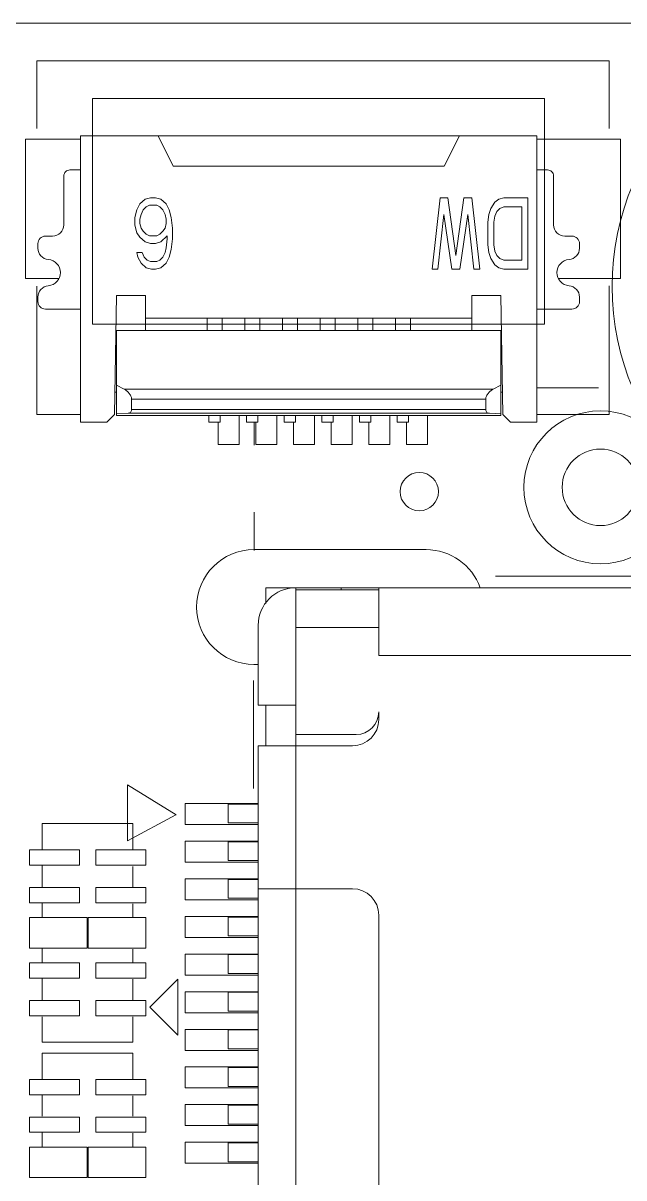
# Model space of a CAD drawing. Extents: x 14416 to 15769, y -3933 to -3562.
# Drawn here: x 14561.58 to 14569.55, y -3825.46 to -3810.12 of the extents above; entities that cross this region are included whole.
import ezdxf

# ---------------------------------------------------------------- set-up
doc = ezdxf.new("R2010")
doc.units = 0
doc.header["$LTSCALE"] = 3
doc.layers.get('0').update_dxf_attribs({"color": 2, "linetype": 'CONTINUOUS', "lineweight": 9})

msp = doc.modelspace()

# ---------------------------------------------------------------- linework, layer by layer
at = {"color": 7, "linetype": 'Continuous'}
for p, q in [((14574.899, -3810.123), (14489.899, -3810.123)), ((14562.339, -3815.423), (14562.339, -3811.623)), ((14562.339, -3811.623), (14568.399, -3811.623)), ((14563.369, -3811.623), (14563.569, -3812.023)), ((14567.169, -3812.023), (14567.369, -3811.623)), ((14568.399, -3815.423), (14568.399, -3811.623)), ((14562.119, -3812.803), (14562.119, -3812.153)), ((14562.199, -3812.073), (14562.339, -3812.073)), ((14563.569, -3812.023), (14567.169, -3812.023)), ((14568.539, -3812.073), (14568.399, -3812.073)), ((14568.619, -3812.153), (14568.619, -3812.803)), ((14563.199, -3812.464), (14563.268, -3812.443)), ((14563.268, -3812.443), (14563.337, -3812.443)), ((14563.337, -3812.443), (14563.406, -3812.464)), ((14567.006, -3813.393), (14567.112, -3812.443)), ((14567.112, -3812.443), (14567.218, -3812.443)), ((14567.218, -3812.443), (14567.324, -3813.211)), ((14567.324, -3813.211), (14567.43, -3812.443)), ((14567.43, -3812.443), (14567.536, -3812.443)), ((14567.536, -3812.443), (14567.642, -3813.393)), ((14567.894, -3812.464), (14567.96, -3812.443)), ((14567.96, -3812.443), (14568.279, -3812.443)), ((14568.279, -3812.443), (14568.279, -3813.393)), ((14563.06, -3812.706), (14563.088, -3812.605)), ((14563.088, -3812.605), (14563.129, -3812.524)), ((14563.129, -3812.524), (14563.199, -3812.464)), ((14563.171, -3812.605), (14563.143, -3812.666)), ((14563.212, -3812.565), (14563.171, -3812.605)), ((14563.254, -3812.544), (14563.212, -3812.565)), ((14563.351, -3812.544), (14563.254, -3812.544)), ((14563.392, -3812.565), (14563.351, -3812.544)), ((14563.434, -3812.605), (14563.392, -3812.565)), ((14563.406, -3812.464), (14563.476, -3812.524)), ((14563.462, -3812.666), (14563.434, -3812.605)), ((14563.476, -3812.524), (14563.517, -3812.605)), ((14563.517, -3812.605), (14563.545, -3812.706)), ((14567.762, -3812.666), (14567.788, -3812.585)), ((14567.788, -3812.585), (14567.841, -3812.504)), ((14567.841, -3812.504), (14567.894, -3812.464)), ((14567.907, -3812.585), (14567.868, -3812.625)), ((14567.96, -3812.565), (14567.907, -3812.585)), ((14567.96, -3812.565), (14568.199, -3812.565)), ((14568.199, -3812.565), (14568.199, -3813.272)), ((14563.06, -3812.807), (14563.06, -3812.706)), ((14563.143, -3812.666), (14563.129, -3812.726)), ((14563.129, -3812.726), (14563.129, -3812.787)), ((14563.476, -3812.726), (14563.462, -3812.666)), ((14563.476, -3812.787), (14563.476, -3812.726)), ((14563.545, -3812.706), (14563.559, -3812.848)), ((14567.165, -3812.666), (14567.085, -3813.393)), ((14567.271, -3813.393), (14567.165, -3812.666)), ((14567.483, -3812.666), (14567.377, -3813.393)), ((14567.563, -3813.393), (14567.483, -3812.666)), ((14567.748, -3812.767), (14567.762, -3812.666)), ((14567.748, -3813.07), (14567.748, -3812.767)), ((14567.841, -3812.686), (14567.828, -3812.767)), ((14567.828, -3813.07), (14567.828, -3812.767)), ((14567.868, -3812.625), (14567.841, -3812.686)), ((14563.088, -3812.908), (14563.06, -3812.807)), ((14563.129, -3812.969), (14563.088, -3812.908)), ((14563.129, -3812.787), (14563.143, -3812.848)), ((14563.143, -3812.848), (14563.171, -3812.888)), ((14563.171, -3812.888), (14563.212, -3812.928)), ((14563.392, -3812.928), (14563.434, -3812.888)), ((14563.434, -3812.888), (14563.462, -3812.848)), ((14563.462, -3812.848), (14563.476, -3812.787)), ((14563.559, -3812.848), (14563.559, -3812.989)), ((14561.774, -3813.114), (14561.774, -3813.053)), ((14561.874, -3812.953), (14561.969, -3812.953)), ((14563.199, -3813.03), (14563.129, -3812.969)), ((14563.268, -3813.05), (14563.199, -3813.03)), ((14563.212, -3812.928), (14563.254, -3812.949)), ((14563.254, -3812.949), (14563.351, -3812.949)), ((14563.337, -3813.05), (14563.268, -3813.05)), ((14563.406, -3813.03), (14563.337, -3813.05)), ((14563.351, -3812.949), (14563.392, -3812.928)), ((14563.489, -3812.949), (14563.406, -3813.03)), ((14563.476, -3813.11), (14563.489, -3812.989)), ((14563.489, -3812.989), (14563.489, -3812.949)), ((14563.559, -3812.989), (14563.545, -3813.131)), ((14567.762, -3813.171), (14567.748, -3813.07)), ((14567.828, -3813.07), (14567.841, -3813.151)), ((14568.769, -3812.953), (14568.864, -3812.953)), ((14568.964, -3813.053), (14568.964, -3813.114)), ((14563.102, -3813.232), (14563.088, -3813.171)), ((14563.088, -3813.171), (14563.157, -3813.171)), ((14563.157, -3813.171), (14563.185, -3813.232)), ((14563.434, -3813.232), (14563.462, -3813.171)), ((14563.462, -3813.171), (14563.476, -3813.11)), ((14563.545, -3813.131), (14563.517, -3813.232)), ((14567.788, -3813.252), (14567.762, -3813.171)), ((14567.841, -3813.151), (14567.868, -3813.211)), ((14567.868, -3813.211), (14567.907, -3813.252)), ((14563.143, -3813.313), (14563.102, -3813.232)), ((14563.212, -3813.373), (14563.143, -3813.313)), ((14563.185, -3813.232), (14563.226, -3813.272)), ((14563.282, -3813.393), (14563.212, -3813.373)), ((14563.226, -3813.272), (14563.268, -3813.292)), ((14563.268, -3813.292), (14563.351, -3813.292)), ((14563.406, -3813.373), (14563.337, -3813.393)), ((14563.351, -3813.292), (14563.392, -3813.272)), ((14563.392, -3813.272), (14563.434, -3813.232)), ((14563.476, -3813.313), (14563.406, -3813.373)), ((14563.517, -3813.232), (14563.476, -3813.313)), ((14567.841, -3813.333), (14567.788, -3813.252)), ((14567.894, -3813.373), (14567.841, -3813.333)), ((14567.96, -3813.393), (14567.894, -3813.373)), ((14567.907, -3813.252), (14567.96, -3813.272)), ((14568.199, -3813.272), (14567.96, -3813.272)), ((14563.337, -3813.393), (14563.282, -3813.393)), ((14567.085, -3813.393), (14567.006, -3813.393)), ((14567.377, -3813.393), (14567.271, -3813.393)), ((14567.642, -3813.393), (14567.563, -3813.393)), ((14568.279, -3813.393), (14567.96, -3813.393)), ((14561.774, -3813.823), (14561.774, -3813.762)), ((14562.818, -3813.743), (14562.79, -3815.323)), ((14563.204, -3813.743), (14562.818, -3813.743)), ((14563.204, -3813.743), (14563.204, -3814.208)), ((14567.534, -3813.743), (14567.534, -3814.208)), ((14567.919, -3813.743), (14567.534, -3813.743)), ((14567.947, -3815.323), (14567.919, -3813.743)), ((14568.964, -3813.762), (14568.964, -3813.823)), ((14561.874, -3813.923), (14562.339, -3813.923)), ((14568.399, -3813.923), (14568.864, -3813.923)), ((14567.534, -3814.043), (14563.204, -3814.043)), ((14564.019, -3814.208), (14564.019, -3814.043)), ((14564.219, -3814.043), (14564.219, -3814.208)), ((14564.519, -3814.208), (14564.519, -3814.043)), ((14564.719, -3814.043), (14564.719, -3814.208)), ((14565.019, -3814.208), (14565.019, -3814.043)), ((14565.219, -3814.043), (14565.219, -3814.208)), ((14565.519, -3814.208), (14565.519, -3814.043)), ((14565.719, -3814.043), (14565.719, -3814.208)), ((14566.019, -3814.208), (14566.019, -3814.043)), ((14566.219, -3814.043), (14566.219, -3814.208)), ((14566.519, -3814.208), (14566.519, -3814.043)), ((14566.719, -3814.043), (14566.719, -3814.208)), ((14562.818, -3814.208), (14562.818, -3815.336)), ((14567.919, -3814.208), (14562.818, -3814.208)), ((14567.919, -3815.336), (14567.919, -3814.208)), ((14562.806, -3814.454), (14562.818, -3814.454)), ((14567.919, -3814.454), (14567.932, -3814.454)), ((14562.818, -3815.024), (14562.796, -3815.024)), ((14562.918, -3814.984), (14562.818, -3814.934)), ((14567.819, -3814.984), (14562.918, -3814.984)), ((14567.919, -3814.934), (14567.819, -3814.984)), ((14567.942, -3815.024), (14567.919, -3815.024)), ((14563.018, -3815.121), (14563.018, -3815.257)), ((14563.018, -3815.121), (14567.719, -3815.121)), ((14567.719, -3815.257), (14567.719, -3815.121)), ((14562.79, -3815.323), (14562.689, -3815.423)), ((14562.971, -3815.307), (14562.818, -3815.312)), ((14567.919, -3815.336), (14562.818, -3815.336)), ((14562.971, -3815.307), (14567.767, -3815.307)), ((14567.719, -3815.257), (14563.018, -3815.257)), ((14564.044, -3815.336), (14564.044, -3815.423)), ((14564.194, -3815.423), (14564.194, -3815.336)), ((14564.544, -3815.336), (14564.544, -3815.423)), ((14564.694, -3815.423), (14564.694, -3815.336)), ((14565.044, -3815.336), (14565.044, -3815.423)), ((14565.194, -3815.423), (14565.194, -3815.336)), ((14565.544, -3815.336), (14565.544, -3815.423)), ((14565.694, -3815.423), (14565.694, -3815.336)), ((14566.044, -3815.336), (14566.044, -3815.423)), ((14566.194, -3815.423), (14566.194, -3815.336)), ((14566.544, -3815.336), (14566.544, -3815.423)), ((14566.694, -3815.423), (14566.694, -3815.336)), ((14567.919, -3815.312), (14567.767, -3815.307)), ((14568.049, -3815.423), (14567.947, -3815.323)), ((14562.339, -3815.423), (14562.689, -3815.423)), ((14564.194, -3815.423), (14564.044, -3815.423)), ((14564.694, -3815.423), (14564.544, -3815.423)), ((14565.194, -3815.423), (14565.044, -3815.423)), ((14565.694, -3815.423), (14565.544, -3815.423)), ((14566.194, -3815.423), (14566.044, -3815.423)), ((14566.694, -3815.423), (14566.544, -3815.423)), ((14568.049, -3815.423), (14568.399, -3815.423)), ((14564.799, -3817.832), (14564.799, -3817.623)), ((14576.399, -3817.623), (14564.799, -3817.623)), ((14565.099, -3817.623), (14565.099, -3817.635)), ((14565.199, -3817.623), (14565.199, -3832.623)), ((14565.199, -3817.653), (14566.299, -3817.653)), ((14565.798, -3817.623), (14565.798, -3817.653)), ((14566.299, -3817.623), (14566.299, -3818.523)), ((14564.699, -3818.123), (14564.699, -3819.183)), ((14566.299, -3818.153), (14565.199, -3818.153)), ((14576.399, -3818.523), (14566.299, -3818.523)), ((14564.699, -3819.183), (14565.199, -3819.183)), ((14564.799, -3819.723), (14564.799, -3819.183)), ((14566.299, -3819.373), (14566.299, -3819.273)), ((14565.999, -3819.573), (14565.199, -3819.573)), ((14564.699, -3819.723), (14564.699, -3830.523)), ((14565.949, -3819.723), (14564.699, -3819.723)), ((14564.299, -3820.498), (14564.299, -3820.748)), ((14564.699, -3820.498), (14564.299, -3820.498)), ((14564.299, -3820.748), (14564.699, -3820.748)), ((14564.299, -3820.998), (14564.299, -3821.248)), ((14564.699, -3820.998), (14564.299, -3820.998)), ((14564.299, -3821.248), (14564.699, -3821.248)), ((14564.299, -3821.498), (14564.299, -3821.748)), ((14564.699, -3821.498), (14564.299, -3821.498)), ((14565.949, -3821.623), (14564.699, -3821.623)), ((14564.299, -3821.748), (14564.699, -3821.748)), ((14566.299, -3828.273), (14566.299, -3821.973)), ((14564.299, -3821.998), (14564.299, -3822.248)), ((14564.699, -3821.998), (14564.299, -3821.998)), ((14564.299, -3822.248), (14564.699, -3822.248)), ((14564.299, -3822.498), (14564.299, -3822.748)), ((14564.699, -3822.498), (14564.299, -3822.498)), ((14564.299, -3822.748), (14564.699, -3822.748)), ((14564.299, -3822.998), (14564.299, -3823.248)), ((14564.699, -3822.998), (14564.299, -3822.998)), ((14564.299, -3823.248), (14564.699, -3823.248)), ((14564.299, -3823.498), (14564.299, -3823.748)), ((14564.699, -3823.498), (14564.299, -3823.498)), ((14564.299, -3823.748), (14564.699, -3823.748)), ((14564.299, -3823.998), (14564.299, -3824.248)), ((14564.699, -3823.998), (14564.299, -3823.998)), ((14564.299, -3824.248), (14564.699, -3824.248)), ((14564.299, -3824.498), (14564.299, -3824.748)), ((14564.699, -3824.498), (14564.299, -3824.498)), ((14564.299, -3824.748), (14564.699, -3824.748)), ((14564.299, -3824.998), (14564.299, -3825.248)), ((14564.699, -3824.998), (14564.299, -3824.998)), ((14564.299, -3825.248), (14564.699, -3825.248))]:
    msp.add_line(p, q, dxfattribs=at)
at = {"color": 5, "linetype": 'Continuous'}
for p, q in [((14561.759, -3810.624), (14561.759, -3811.524)), ((14569.359, -3810.624), (14561.759, -3810.624)), ((14569.359, -3811.524), (14569.359, -3810.624)), ((14561.759, -3813.618), (14561.759, -3815.324)), ((14569.359, -3815.324), (14569.359, -3813.614)), ((14568.399, -3814.97), (14569.216, -3814.97)), ((14561.759, -3815.324), (14562.339, -3815.324)), ((14568.399, -3815.324), (14569.359, -3815.324)), ((14564.644, -3815.423), (14564.644, -3815.732)), ((14564.644, -3816.621), (14564.644, -3817.129)), ((14567.847, -3817.47), (14570.031, -3817.47)), ((14564.635, -3820.29), (14564.635, -3818.856)), ((14562.965, -3820.242), (14562.965, -3820.984)), ((14563.611, -3820.641), (14562.965, -3820.242)), ((14562.965, -3820.984), (14563.606, -3820.641)), ((14563.606, -3820.641), (14563.611, -3820.641)), ((14561.833, -3821.101), (14561.833, -3820.757)), ((14561.833, -3820.757), (14563.036, -3820.757)), ((14563.036, -3820.757), (14563.036, -3821.101)), ((14561.833, -3821.597), (14561.833, -3821.315)), ((14563.036, -3821.325), (14563.036, -3821.597)), ((14561.833, -3822.002), (14561.833, -3821.816)), ((14563.036, -3821.821), (14563.036, -3821.998)), ((14561.833, -3822.598), (14561.833, -3822.419)), ((14563.036, -3822.423), (14563.036, -3822.602)), ((14561.833, -3823.097), (14561.833, -3822.817)), ((14563.036, -3822.824), (14563.036, -3823.098)), ((14563.632, -3822.825), (14563.26, -3823.197)), ((14563.632, -3823.569), (14563.632, -3822.825)), ((14563.26, -3823.197), (14563.632, -3823.569)), ((14561.833, -3823.66), (14561.833, -3823.325)), ((14563.036, -3823.325), (14563.036, -3823.66)), ((14561.995, -3823.66), (14561.833, -3823.66)), ((14561.995, -3823.66), (14562.875, -3823.66)), ((14563.036, -3823.66), (14562.875, -3823.66)), ((14561.833, -3824.149), (14561.833, -3823.805)), ((14561.833, -3823.805), (14563.036, -3823.805)), ((14563.036, -3823.805), (14563.036, -3824.149)), ((14561.833, -3824.645), (14561.833, -3824.363)), ((14563.036, -3824.373), (14563.036, -3824.645)), ((14561.833, -3825.05), (14561.833, -3824.864)), ((14563.036, -3824.869), (14563.036, -3825.046))]:
    msp.add_line(p, q, dxfattribs=at)
at = {"color": 1}
for p, q in [((14562.499, -3811.123), (14568.499, -3811.123)), ((14562.499, -3814.123), (14562.499, -3811.123)), ((14568.499, -3811.123), (14568.499, -3814.123)), ((14568.499, -3814.123), (14562.499, -3814.123))]:
    msp.add_line(p, q, dxfattribs=at)
at = {"color": 6, "linetype": 'Continuous'}
for p, q in [((14561.61, -3813.517), (14561.61, -3811.663)), ((14561.61, -3811.663), (14562.339, -3811.663)), ((14568.399, -3811.663), (14569.507, -3811.663)), ((14569.507, -3811.663), (14569.507, -3813.517)), ((14562.054, -3813.517), (14561.61, -3813.517)), ((14569.507, -3813.517), (14568.684, -3813.517)), ((14564.448, -3815.336), (14564.448, -3815.719)), ((14564.948, -3815.336), (14564.948, -3815.719)), ((14565.448, -3815.336), (14565.448, -3815.719)), ((14565.948, -3815.336), (14565.948, -3815.719)), ((14566.448, -3815.336), (14566.448, -3815.719)), ((14566.948, -3815.336), (14566.948, -3815.719)), ((14564.169, -3815.719), (14564.169, -3815.423)), ((14564.669, -3815.719), (14564.669, -3815.423)), ((14565.169, -3815.719), (14565.169, -3815.423)), ((14565.669, -3815.719), (14565.669, -3815.423)), ((14566.169, -3815.719), (14566.169, -3815.423)), ((14566.669, -3815.719), (14566.669, -3815.423)), ((14564.448, -3815.719), (14564.169, -3815.719)), ((14564.948, -3815.719), (14564.669, -3815.719)), ((14565.448, -3815.719), (14565.169, -3815.719)), ((14565.948, -3815.719), (14565.669, -3815.719)), ((14566.448, -3815.719), (14566.169, -3815.719)), ((14566.948, -3815.719), (14566.669, -3815.719)), ((14564.642, -3817.118), (14566.928, -3817.118)), ((14564.699, -3818.642), (14564.642, -3818.642)), ((14563.73, -3820.769), (14563.73, -3820.49)), ((14563.73, -3820.49), (14564.699, -3820.49)), ((14564.699, -3820.769), (14563.73, -3820.769)), ((14563.73, -3821.269), (14563.73, -3820.99)), ((14563.73, -3820.99), (14564.699, -3820.99)), ((14561.664, -3821.31), (14561.664, -3821.107)), ((14561.664, -3821.107), (14562.325, -3821.107)), ((14562.325, -3821.107), (14562.325, -3821.31)), ((14562.544, -3821.31), (14562.544, -3821.107)), ((14562.544, -3821.107), (14563.205, -3821.107)), ((14563.205, -3821.107), (14563.205, -3821.31)), ((14562.325, -3821.31), (14561.664, -3821.31)), ((14563.205, -3821.31), (14562.544, -3821.31)), ((14564.699, -3821.269), (14563.73, -3821.269)), ((14563.73, -3821.769), (14563.73, -3821.49)), ((14563.73, -3821.49), (14564.699, -3821.49)), ((14561.664, -3821.81), (14561.664, -3821.607)), ((14561.664, -3821.607), (14562.325, -3821.607)), ((14562.325, -3821.607), (14562.325, -3821.81)), ((14562.544, -3821.81), (14562.544, -3821.607)), ((14562.544, -3821.607), (14563.205, -3821.607)), ((14563.205, -3821.607), (14563.205, -3821.81)), ((14562.325, -3821.81), (14561.664, -3821.81)), ((14563.205, -3821.81), (14562.544, -3821.81)), ((14564.699, -3821.769), (14563.73, -3821.769)), ((14561.664, -3822.412), (14561.664, -3822.005)), ((14561.664, -3822.005), (14562.426, -3822.005)), ((14562.426, -3822.005), (14562.426, -3822.412)), ((14562.443, -3822.412), (14562.443, -3822.005)), ((14562.443, -3822.005), (14563.205, -3822.005)), ((14563.205, -3822.005), (14563.205, -3822.412)), ((14563.73, -3822.269), (14563.73, -3821.99)), ((14563.73, -3821.99), (14564.699, -3821.99)), ((14564.699, -3822.269), (14563.73, -3822.269)), ((14562.426, -3822.412), (14561.664, -3822.412)), ((14563.205, -3822.412), (14562.443, -3822.412)), ((14563.73, -3822.769), (14563.73, -3822.49)), ((14563.73, -3822.49), (14564.699, -3822.49)), ((14561.664, -3822.81), (14561.664, -3822.607)), ((14561.664, -3822.607), (14562.325, -3822.607)), ((14562.325, -3822.607), (14562.325, -3822.81)), ((14562.544, -3822.81), (14562.544, -3822.607)), ((14562.544, -3822.607), (14563.205, -3822.607)), ((14563.205, -3822.607), (14563.205, -3822.81)), ((14562.325, -3822.81), (14561.664, -3822.81)), ((14563.205, -3822.81), (14562.544, -3822.81)), ((14564.699, -3822.769), (14563.73, -3822.769)), ((14563.73, -3823.269), (14563.73, -3822.99)), ((14563.73, -3822.99), (14564.699, -3822.99)), ((14561.664, -3823.31), (14561.664, -3823.107)), ((14561.664, -3823.107), (14562.325, -3823.107)), ((14562.325, -3823.107), (14562.325, -3823.31)), ((14562.544, -3823.31), (14562.544, -3823.107)), ((14562.544, -3823.107), (14563.205, -3823.107)), ((14563.205, -3823.107), (14563.205, -3823.31)), ((14562.325, -3823.31), (14561.664, -3823.31)), ((14563.205, -3823.31), (14562.544, -3823.31)), ((14564.699, -3823.269), (14563.73, -3823.269)), ((14563.73, -3823.769), (14563.73, -3823.49)), ((14563.73, -3823.49), (14564.699, -3823.49)), ((14564.699, -3823.769), (14563.73, -3823.769)), ((14563.73, -3824.269), (14563.73, -3823.99)), ((14563.73, -3823.99), (14564.699, -3823.99)), ((14561.664, -3824.358), (14561.664, -3824.155)), ((14561.664, -3824.155), (14562.325, -3824.155)), ((14562.325, -3824.155), (14562.325, -3824.358)), ((14562.544, -3824.358), (14562.544, -3824.155)), ((14562.544, -3824.155), (14563.205, -3824.155)), ((14563.205, -3824.155), (14563.205, -3824.358)), ((14564.699, -3824.269), (14563.73, -3824.269)), ((14562.325, -3824.358), (14561.664, -3824.358)), ((14563.205, -3824.358), (14562.544, -3824.358)), ((14563.73, -3824.769), (14563.73, -3824.49)), ((14563.73, -3824.49), (14564.699, -3824.49)), ((14561.664, -3824.858), (14561.664, -3824.655)), ((14561.664, -3824.655), (14562.325, -3824.655)), ((14562.325, -3824.655), (14562.325, -3824.858)), ((14562.544, -3824.858), (14562.544, -3824.655)), ((14562.544, -3824.655), (14563.205, -3824.655)), ((14563.205, -3824.655), (14563.205, -3824.858)), ((14562.325, -3824.858), (14561.664, -3824.858)), ((14563.205, -3824.858), (14562.544, -3824.858)), ((14564.699, -3824.769), (14563.73, -3824.769)), ((14563.73, -3825.269), (14563.73, -3824.99)), ((14563.73, -3824.99), (14564.699, -3824.99)), ((14561.664, -3825.46), (14561.664, -3825.053)), ((14561.664, -3825.053), (14562.426, -3825.053)), ((14562.426, -3825.053), (14562.426, -3825.46)), ((14562.443, -3825.46), (14562.443, -3825.053)), ((14562.443, -3825.053), (14563.205, -3825.053)), ((14563.205, -3825.053), (14563.205, -3825.46)), ((14564.699, -3825.269), (14563.73, -3825.269)), ((14562.426, -3825.46), (14561.664, -3825.46)), ((14563.205, -3825.46), (14562.443, -3825.46))]:
    msp.add_line(p, q, dxfattribs=at)
at = {"color": 4, "linetype": 'Continuous'}
msp.add_circle((14572.899, -3813.623), 3.5, dxfattribs=at)
at = {"color": 5, "linetype": 'Continuous'}
for centre, radius in [((14569.242, -3816.29), 1.016), ((14566.837, -3816.347), 0.254)]:
    msp.add_circle(centre, radius, dxfattribs=at)
at = {"color": 6, "linetype": 'Continuous'}
msp.add_circle((14569.242, -3816.29), 0.508, dxfattribs=at)
at = {"color": 7, "linetype": 'Continuous'}
for centre, radius, start, end in [((14561.969, -3812.803), 0.15, 270.0609, 359.9391), ((14568.769, -3812.803), 0.15, 180.0609, 269.9391), ((14561.874, -3813.053), 0.1, 90.0713, 179.9287), ((14568.864, -3813.053), 0.1, 0.0713, 89.9287), ((14561.924, -3813.114), 0.15, 180.0485, 265.5397), ((14568.814, -3813.114), 0.15, 274.4603, 359.9515), ((14561.899, -3813.438), 0.175, 274.4118, 85.5883), ((14568.839, -3813.438), 0.175, 94.4117, 265.5882), ((14561.924, -3813.763), 0.15, 94.4602, 179.9515), ((14568.814, -3813.763), 0.15, 0.0485, 85.5398), ((14561.874, -3813.823), 0.1, 180.0713, 269.9287), ((14568.864, -3813.823), 0.1, 270.0713, 359.9287), ((14565.199, -3818.123), 0.5, 90, 180), ((14565.999, -3819.273), 0.3, 270, 0), ((14565.949, -3819.373), 0.35, 270, 0), ((14565.949, -3821.973), 0.35, 0, 90)]:
    msp.add_arc(centre, radius, start, end, dxfattribs=at)
at = {"color": 6, "linetype": 'Continuous'}
for centre, start, end in [((14564.642, -3817.88), 90, 270), ((14566.928, -3817.88), 19.6585, 90)]:
    msp.add_arc(centre, 0.762, start, end, dxfattribs=at)
at = {"color": 7, "linetype": 'Continuous'}
for points in [[(14562.119, -3812.153), (14562.119, -3812.132), (14562.136, -3812.091), (14562.178, -3812.074), (14562.199, -3812.073)], [(14568.539, -3812.073), (14568.56, -3812.074), (14568.601, -3812.091), (14568.619, -3812.132), (14568.619, -3812.153)]]:
    msp.add_open_spline(points, degree=3, dxfattribs=at)
for points, knots in [([(14562.918, -3814.984), (14562.93, -3814.99), (14562.953, -3815.006), (14562.985, -3815.037), (14563.009, -3815.075), (14563.018, -3815.106), (14563.018, -3815.121)], [0, 0, 0, 0, 0.226375, 0.476467, 0.743758, 1, 1, 1, 1]), ([(14567.819, -3814.984), (14567.808, -3814.99), (14567.784, -3815.006), (14567.753, -3815.037), (14567.728, -3815.075), (14567.719, -3815.106), (14567.719, -3815.121)], [0, 0, 0, 0, 0.226375, 0.476467, 0.743759, 1, 1, 1, 1]), ([(14563.018, -3815.257), (14563.018, -3815.264), (14563.016, -3815.279), (14563.005, -3815.296), (14562.988, -3815.305), (14562.977, -3815.307), (14562.971, -3815.307)], [0, 0, 0, 0, 0.292853, 0.538681, 0.766465, 1, 1, 1, 1]), ([(14567.767, -3815.307), (14567.761, -3815.307), (14567.749, -3815.305), (14567.733, -3815.296), (14567.721, -3815.279), (14567.719, -3815.264), (14567.719, -3815.257)], [0, 0, 0, 0, 0.233535, 0.461319, 0.707148, 1, 1, 1, 1])]:
    msp.add_open_spline(points, degree=3, knots=knots, dxfattribs=at)

doc.saveas('drawing.dxf')
